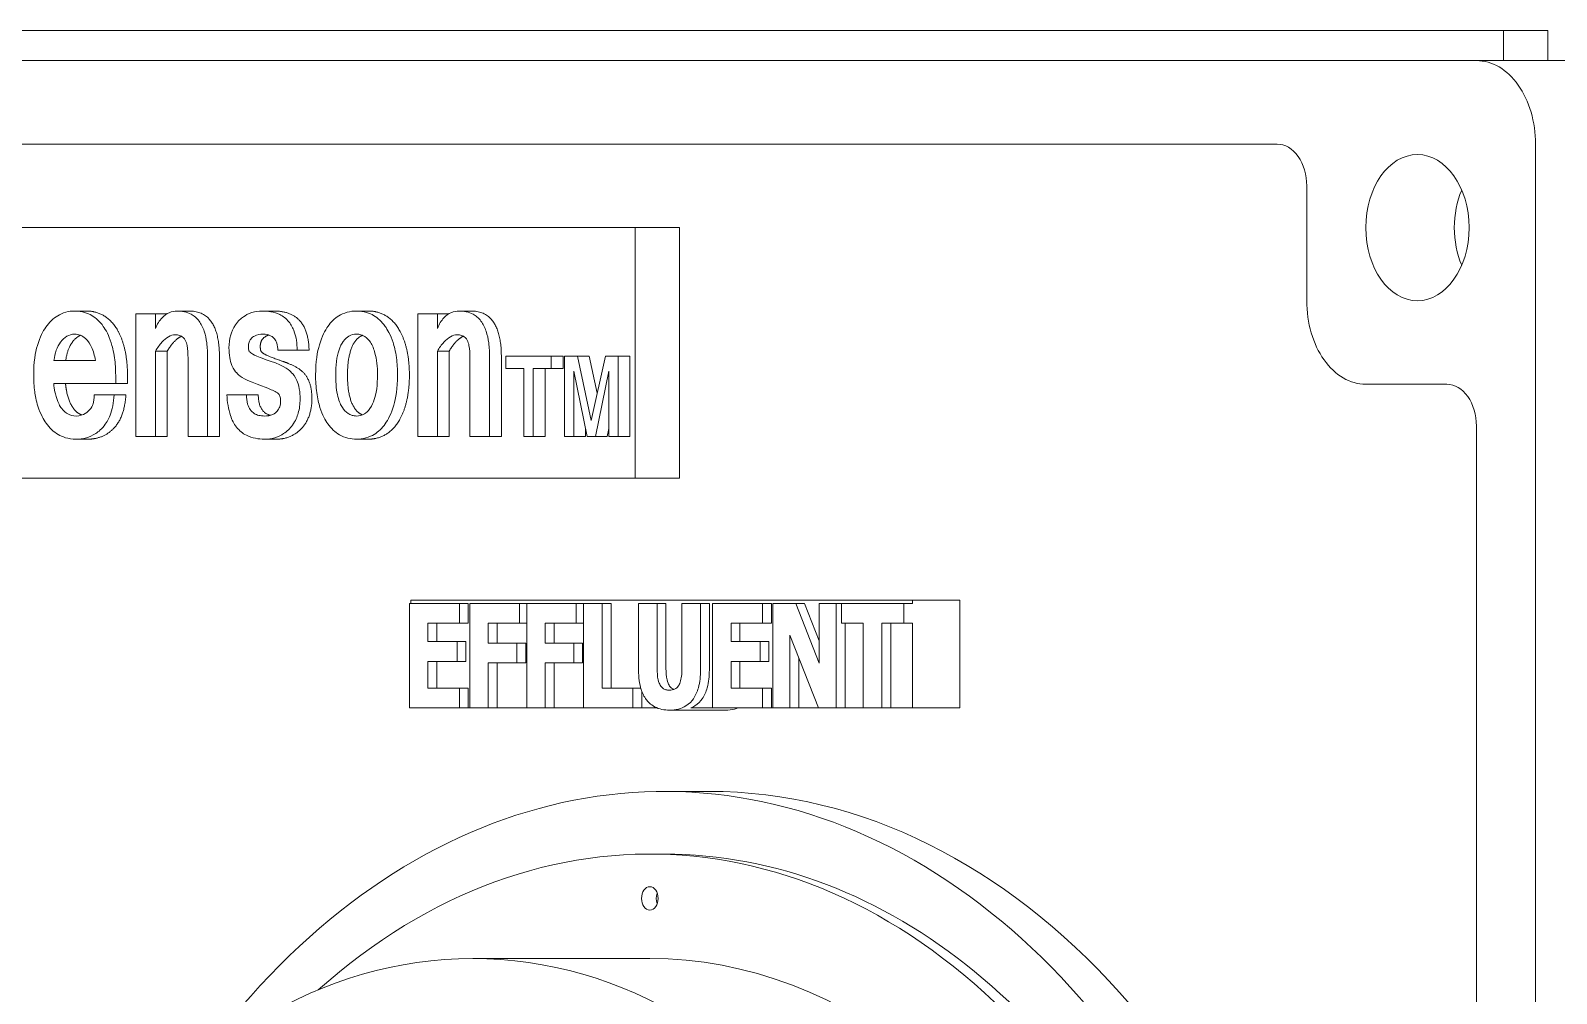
# Model space of a CAD drawing. Header units: inches. Extents: x 20 to 536, y 8 to 344.
# Drawn here: x 235.639 to 240.208, y 127.111 to 129.993 of the extents above; entities that cross this region are included whole.
import ezdxf

# ---------------------------------------------------------------- set-up
doc = ezdxf.new("R2010")
doc.units = ezdxf.units.IN
doc.header["$LTSCALE"] = 16
doc.header["$MEASUREMENT"] = 0
doc.layers.add('Visible (ANSI)', color=7, linetype='Continuous', lineweight=50)

msp = doc.modelspace()

# ---------------------------------------------------------------- linework, layer by layer
at = {"layer": 'Visible (ANSI)', "linetype": 'Continuous', "lineweight": 18}
for p, q in [((240.049505, 129.993472), (230.998538, 129.993472)), ((240.049505, 129.903472), (240.049505, 129.993472)), ((240.049505, 129.993472), (240.182088, 129.993472)), ((240.182088, 129.993472), (240.182088, 129.903472)), ((230.422246, 129.903472), (239.968188, 129.903472)), ((240.233353, 129.903472), (239.968188, 129.903472)), ((231.018868, 129.653437), (239.371566, 129.653437)), ((240.144965, 129.653472), (240.144965, 122.153472)), ((239.459955, 129.528437), (239.459955, 129.184722)), ((232.941314, 129.403437), (237.44912, 129.403437)), ((237.44912, 129.403437), (237.44912, 128.653437)), ((237.581702, 129.403437), (237.44912, 129.403437)), ((237.581702, 129.403437), (237.581702, 128.653437)), ((235.806657, 129.153943), (235.771302, 129.153943)), ((236.013054, 129.145846), (235.954725, 129.145846)), ((235.954725, 129.145846), (235.954725, 128.778437)), ((236.013054, 129.101818), (236.013054, 129.145846)), ((236.047649, 129.145846), (236.013054, 129.145846)), ((236.114253, 129.153943), (236.078898, 129.153943)), ((236.367456, 129.153943), (236.332101, 129.153943)), ((236.650719, 129.153943), (236.615364, 129.153943)), ((236.857116, 129.145846), (236.798787, 129.145846)), ((236.798787, 129.145846), (236.798787, 128.778437)), ((236.891711, 129.145846), (236.857116, 129.145846)), ((236.857116, 129.101818), (236.857116, 129.145846)), ((236.958315, 129.153943), (236.92296, 129.153943)), ((236.013054, 128.778437), (236.013054, 129.034004)), ((236.048409, 129.034004), (236.013054, 129.034004)), ((236.048409, 129.034004), (236.048409, 128.778437)), ((236.380053, 129.036535), (236.437666, 129.036535)), ((236.473021, 129.036535), (236.437666, 129.036535)), ((236.892471, 129.034004), (236.857116, 129.034004)), ((236.857116, 128.778437), (236.857116, 129.034004)), ((236.892471, 129.034004), (236.892471, 128.778437)), ((237.198192, 129.018437), (237.061981, 129.018437)), ((237.061981, 129.018437), (237.061981, 128.981514)), ((237.233548, 129.018437), (237.198192, 129.018437)), ((237.198192, 128.981514), (237.198192, 129.018437)), ((237.233548, 129.018437), (237.233548, 128.981514)), ((237.276695, 129.018437), (237.238219, 129.018437)), ((237.238219, 129.018437), (237.238219, 128.778437)), ((237.31205, 129.018437), (237.276695, 129.018437)), ((237.31809, 128.826535), (237.276695, 129.018437)), ((237.31205, 129.018437), (237.335914, 128.90781)), ((237.360173, 129.018437), (237.31809, 128.826535)), ((237.398477, 129.018437), (237.360173, 129.018437)), ((237.433833, 129.018437), (237.398477, 129.018437)), ((237.398477, 128.778437), (237.398477, 129.018437)), ((237.433833, 129.018437), (237.433833, 128.778437)), ((235.833209, 129.00617), (235.709394, 129.00617)), ((236.110746, 129.012749), (236.110746, 128.778437)), ((236.169433, 128.778437), (236.169433, 129.015279)), ((236.204789, 129.015279), (236.204789, 128.778437)), ((236.954808, 129.012749), (236.954808, 128.778437)), ((237.013495, 128.778437), (237.013495, 129.015279)), ((237.048851, 129.015279), (237.048851, 128.778437)), ((237.061981, 128.981514), (237.115573, 128.981514)), ((237.115573, 128.981514), (237.115573, 128.778437)), ((237.144258, 128.981514), (237.198192, 128.981514)), ((237.144258, 128.778437), (237.144258, 128.981514)), ((237.179613, 128.981514), (237.179613, 128.778437)), ((237.233548, 128.981514), (237.198192, 128.981514)), ((237.265702, 128.974227), (237.305895, 128.778437)), ((237.265702, 128.778437), (237.265702, 128.974227)), ((237.330458, 128.778437), (237.370823, 128.974227)), ((237.370823, 128.974227), (237.370823, 128.778437)), ((235.708678, 128.936838), (235.894043, 128.936838)), ((235.894043, 128.936838), (235.894043, 128.961636)), ((235.929399, 128.936838), (235.894043, 128.936838)), ((235.929399, 128.961636), (235.929399, 128.936838)), ((239.636732, 128.934722), (239.879775, 128.934722)), ((235.889391, 128.902931), (235.829631, 128.902931)), ((235.924747, 128.902931), (235.889391, 128.902931)), ((236.285581, 128.902931), (236.227252, 128.902931)), ((236.320936, 128.902931), (236.285581, 128.902931)), ((237.301057, 128.802005), (237.301057, 128.778437)), ((237.370823, 128.802737), (237.365813, 128.778437)), ((239.968163, 128.809722), (239.968163, 122.997222)), ((235.810951, 128.77034), (235.775596, 128.77034)), ((235.954725, 128.778437), (236.013054, 128.778437)), ((236.048409, 128.778437), (236.013054, 128.778437)), ((236.110746, 128.778437), (236.169433, 128.778437)), ((236.204789, 128.778437), (236.169433, 128.778437)), ((236.375329, 128.77034), (236.339974, 128.77034)), ((236.650719, 128.77034), (236.615364, 128.77034)), ((236.798787, 128.778437), (236.857116, 128.778437)), ((236.892471, 128.778437), (236.857116, 128.778437)), ((236.954808, 128.778437), (237.013495, 128.778437)), ((237.048851, 128.778437), (237.013495, 128.778437)), ((237.115573, 128.778437), (237.144258, 128.778437)), ((237.179613, 128.778437), (237.144258, 128.778437)), ((237.238219, 128.778437), (237.265702, 128.778437)), ((237.301057, 128.778437), (237.265702, 128.778437)), ((237.305895, 128.778437), (237.330458, 128.778437)), ((237.365813, 128.778437), (237.330458, 128.778437)), ((237.370823, 128.778437), (237.398477, 128.778437)), ((237.433833, 128.778437), (237.398477, 128.778437)), ((237.44912, 128.653437), (233.692847, 128.653437)), ((237.581702, 128.653437), (237.44912, 128.653437)), ((236.777344, 128.288437), (238.279946, 128.288437)), ((236.777344, 128.278937), (236.777344, 128.288437)), ((238.279946, 128.288437), (238.279946, 128.278937)), ((238.421367, 128.288437), (238.279946, 128.288437)), ((238.421367, 128.288437), (238.421367, 128.278937)), ((236.923367, 128.278937), (236.773785, 128.278937)), ((236.773785, 128.278937), (236.773785, 127.965937)), ((236.949883, 128.278937), (236.923367, 128.278937)), ((236.923367, 128.21933), (236.923367, 128.278937)), ((236.949883, 128.21933), (236.949883, 128.278937)), ((237.10264, 128.278937), (236.954493, 128.278937)), ((236.954493, 128.278937), (236.954493, 127.965937)), ((237.124798, 128.278937), (237.10264, 128.278937)), ((237.10264, 128.21933), (237.10264, 128.278937)), ((237.272946, 128.278937), (237.124798, 128.278937)), ((237.124798, 128.278937), (237.124798, 127.965937)), ((237.295104, 128.278937), (237.272946, 128.278937)), ((237.272946, 128.21933), (237.272946, 128.278937)), ((237.350704, 128.278937), (237.295104, 128.278937)), ((237.295104, 128.278937), (237.295104, 127.965937)), ((237.37722, 128.278937), (237.350704, 128.278937)), ((237.350704, 128.025544), (237.350704, 128.278937)), ((237.37722, 128.025544), (237.37722, 128.278937)), ((237.51509, 128.278937), (237.45949, 128.278937)), ((237.45949, 128.278937), (237.45949, 128.079064)), ((237.541607, 128.278937), (237.51509, 128.278937)), ((237.51509, 128.083629), (237.51509, 128.278937)), ((237.541607, 128.083629), (237.541607, 128.278937)), ((237.644944, 128.278937), (237.589343, 128.278937)), ((237.589343, 128.278937), (237.589343, 128.083629)), ((237.644944, 128.079317), (237.644944, 128.278937)), ((237.67146, 128.278937), (237.644944, 128.278937)), ((237.67146, 128.079317), (237.67146, 128.278937)), ((237.830674, 128.278937), (237.681091, 128.278937)), ((237.681091, 128.278937), (237.681091, 127.965937)), ((237.85719, 128.278937), (237.830674, 128.278937)), ((237.830674, 128.21933), (237.830674, 128.278937)), ((237.85719, 128.21933), (237.85719, 128.278937)), ((237.929954, 128.278937), (237.861799, 128.278937)), ((237.861799, 128.278937), (237.861799, 127.965937)), ((237.956471, 128.278937), (237.929954, 128.278937)), ((238.00062, 128.099609), (237.929954, 128.278937)), ((238.00062, 128.1669), (237.956471, 128.278937)), ((238.051378, 128.278937), (238.00062, 128.278937)), ((238.00062, 128.278937), (238.00062, 128.099609)), ((238.0669, 128.278937), (238.051378, 128.278937)), ((238.051378, 127.965937), (238.051378, 128.278937)), ((238.253429, 128.278937), (238.0669, 128.278937)), ((238.0669, 128.278937), (238.0669, 128.21933)), ((238.279946, 128.278937), (238.253429, 128.278937)), ((238.253429, 128.21933), (238.253429, 128.278937)), ((238.421367, 128.278937), (238.421367, 127.965937)), ((236.829026, 128.164289), (236.829026, 128.21933)), ((236.829026, 128.21933), (236.923367, 128.21933)), ((236.855543, 128.164289), (236.855543, 128.21933)), ((236.949883, 128.21933), (236.923367, 128.21933)), ((237.009734, 128.160231), (237.009734, 128.21933)), ((237.009734, 128.21933), (237.10264, 128.21933)), ((237.036251, 128.160231), (237.036251, 128.21933)), ((237.124798, 128.21933), (237.10264, 128.21933)), ((237.18004, 128.21933), (237.272946, 128.21933)), ((237.18004, 128.160231), (237.18004, 128.21933)), ((237.206556, 128.160231), (237.206556, 128.21933)), ((237.295104, 128.21933), (237.272946, 128.21933)), ((237.736333, 128.164289), (237.736333, 128.21933)), ((237.736333, 128.21933), (237.830674, 128.21933)), ((237.762849, 128.164289), (237.762849, 128.21933)), ((237.85719, 128.21933), (237.830674, 128.21933)), ((238.0669, 128.21933), (238.132364, 128.21933)), ((238.077894, 127.965937), (238.077894, 128.21933)), ((238.132364, 128.21933), (238.132364, 127.965937)), ((238.187964, 127.965937), (238.187964, 128.21933)), ((238.187964, 128.21933), (238.253429, 128.21933)), ((238.214481, 127.965937), (238.214481, 128.21933)), ((238.279946, 128.21933), (238.253429, 128.21933)), ((238.279946, 128.21933), (238.279946, 127.965937)), ((236.916013, 128.164289), (236.829026, 128.164289)), ((236.94253, 128.164289), (236.916013, 128.164289)), ((236.916013, 128.104682), (236.916013, 128.164289)), ((236.94253, 128.104682), (236.94253, 128.164289)), ((237.095287, 128.160231), (237.009734, 128.160231)), ((237.095287, 128.100624), (237.095287, 128.160231)), ((237.121803, 128.160231), (237.095287, 128.160231)), ((237.121803, 128.100624), (237.121803, 128.160231)), ((237.265592, 128.160231), (237.18004, 128.160231)), ((237.265592, 128.100624), (237.265592, 128.160231)), ((237.292109, 128.160231), (237.265592, 128.160231)), ((237.292109, 128.100624), (237.292109, 128.160231)), ((237.82332, 128.164289), (237.736333, 128.164289)), ((237.849837, 128.164289), (237.82332, 128.164289)), ((237.82332, 128.104682), (237.82332, 128.164289)), ((237.849837, 128.104682), (237.849837, 128.164289)), ((237.912557, 127.965937), (237.912557, 128.184074)), ((237.912557, 128.184074), (237.99793, 127.965937)), ((236.829026, 128.025544), (236.829026, 128.104682)), ((236.829026, 128.104682), (236.916013, 128.104682)), ((236.855543, 128.025544), (236.855543, 128.104682)), ((236.94253, 128.104682), (236.916013, 128.104682)), ((237.736333, 128.104682), (237.82332, 128.104682)), ((237.736333, 128.025544), (237.736333, 128.104682)), ((237.762849, 128.025544), (237.762849, 128.104682)), ((237.849837, 128.104682), (237.82332, 128.104682)), ((237.939073, 127.965937), (237.939073, 128.116321)), ((237.009734, 127.965937), (237.009734, 128.100624)), ((237.009734, 128.100624), (237.095287, 128.100624)), ((237.036251, 127.965937), (237.036251, 128.100624)), ((237.121803, 128.100624), (237.095287, 128.100624)), ((237.18004, 127.965937), (237.18004, 128.100624)), ((237.18004, 128.100624), (237.265592, 128.100624)), ((237.206556, 127.965937), (237.206556, 128.100624)), ((237.292109, 128.100624), (237.265592, 128.100624)), ((236.923367, 128.025544), (236.829026, 128.025544)), ((236.923367, 127.965937), (236.923367, 128.025544)), ((236.949883, 128.025544), (236.923367, 128.025544)), ((236.949883, 127.965937), (236.949883, 128.025544)), ((237.442713, 128.025544), (237.350704, 128.025544)), ((237.465989, 128.025544), (237.442713, 128.025544)), ((237.442713, 127.965937), (237.442713, 128.025544)), ((237.469229, 127.965937), (237.469229, 128.015656)), ((237.830674, 128.025544), (237.736333, 128.025544)), ((237.85719, 128.025544), (237.830674, 128.025544)), ((237.830674, 127.965937), (237.830674, 128.025544)), ((237.85719, 127.965937), (237.85719, 128.025544)), ((236.773785, 127.965937), (236.923367, 127.965937)), ((236.949883, 127.965937), (236.923367, 127.965937)), ((236.954493, 127.965937), (236.949883, 127.965937)), ((236.954493, 127.965937), (237.009734, 127.965937)), ((237.036251, 127.965937), (237.009734, 127.965937)), ((237.124798, 127.965937), (237.036251, 127.965937)), ((237.124798, 127.965937), (237.18004, 127.965937)), ((237.206556, 127.965937), (237.18004, 127.965937)), ((237.295104, 127.965937), (237.206556, 127.965937)), ((237.295104, 127.965937), (237.442713, 127.965937)), ((237.469229, 127.965937), (237.442713, 127.965937)), ((237.51511, 127.965937), (237.469229, 127.965937)), ((237.720155, 127.959343), (237.552217, 127.959343)), ((237.681091, 127.965937), (237.616262, 127.965937)), ((237.681091, 127.965937), (237.830674, 127.965937)), ((237.85719, 127.965937), (237.830674, 127.965937)), ((237.861799, 127.965937), (237.85719, 127.965937)), ((237.861799, 127.965937), (237.912557, 127.965937)), ((237.939073, 127.965937), (237.912557, 127.965937)), ((237.99793, 127.965937), (237.939073, 127.965937)), ((237.99793, 127.965937), (238.051378, 127.965937)), ((238.077894, 127.965937), (238.051378, 127.965937)), ((238.132364, 127.965937), (238.077894, 127.965937)), ((238.132364, 127.965937), (238.187964, 127.965937)), ((238.214481, 127.965937), (238.187964, 127.965937)), ((238.279946, 127.965937), (238.214481, 127.965937)), ((238.288784, 127.965937), (238.279946, 127.965937)), ((238.421367, 127.965937), (238.288784, 127.965937)), ((237.670066, 127.715937), (237.537483, 127.715937)), ((237.537483, 127.528437), (237.493289, 127.528437)), ((237.493289, 127.215937), (236.962959, 127.215937))]:
    msp.add_line(p, q, dxfattribs=at)
for centre, major_axis, start_param, end_param in [((239.968188, 129.653472), (0, 0.25), 4.71238898, 6.28318531), ((239.371566, 129.528437), (0, 0.125), 4.71238898, 6.28318531), ((240.056576, 129.403472), (0, -0.21875), 4.17128945, 5.25348851), ((239.636732, 129.184722), (0, -0.25), 4.71238898, 6.28318531), ((239.879775, 128.809722), (0, 0.125), 4.71238898, 6.28318531), ((237.537483, 124.903437), (0, 2.8125), 3.61752935, 7.06578924), ((237.493289, 124.903437), (0, 2.625), 3.14905726, 6.8473643), ((237.670066, 124.903437), (0, 2.8125), 3.61752935, 6.28318531), ((237.537483, 124.903437), (0, 2.625), 3.14159265, 6.28318531), ((237.537483, 127.395834), (0, -0.035), 4.24524287, 5.17953509), ((237.493289, 124.903437), (0, 2.3125), 3.14159265, 6.28318531)]:
    msp.add_ellipse(centre, major_axis=major_axis, ratio=0.70710678, start_param=start_param, end_param=end_param, dxfattribs=at)
for centre, major_axis in [((239.791411, 129.403472), (0, 0.21875)), ((237.493289, 127.395834), (0, -0.035)), ((236.962959, 124.903437), (0, 2.3125))]:
    msp.add_ellipse(centre, major_axis=major_axis, ratio=0.70710678, dxfattribs=at)
for points, degree, knots in [([(235.771302, 129.153943), (235.762459, 129.153943), (235.753665, 129.152831), (235.735568, 129.147761), (235.727597, 129.143959), (235.707228, 129.131559), (235.6952, 129.120246), (235.676524, 129.093577), (235.66711, 129.076332), (235.653558, 129.029107), (235.64856, 129.000776), (235.64856, 128.962142)], 3, [-1.49193162, -1.49193162, -1.49193162, -1.49193162, -1.29030138, -1.29030138, -1.0712515, -1.0712515, -0.64119148, -0.64119148, -0.29439022, -0.29439022, 0, 0, 0, 0]), ([(235.894043, 128.961636), (235.894043, 128.979112), (235.893028, 128.996641), (235.887789, 129.034189), (235.883714, 129.049078), (235.873567, 129.080828), (235.865066, 129.09652), (235.846958, 129.122159), (235.835312, 129.132906), (235.810735, 129.147196), (235.794239, 129.153943), (235.771302, 129.153943)], 3, [-0.953742878, -0.953742878, -0.953742878, -0.953742878, -0.864238922, -0.864238922, -0.757751945, -0.757751945, -0.52950742, -0.52950742, -0.247180323, -0.247180323, 0, 0, 0, 0]), ([(236.078898, 129.153943), (236.070389, 129.153943), (236.06191, 129.152483), (236.046204, 129.145661), (236.039229, 129.140707), (236.024752, 129.12528), (236.018254, 129.114235), (236.013054, 129.101818)], 3, [-0.286997863, -0.286997863, -0.286997863, -0.286997863, -0.195305384, -0.195305384, -0.109970073, -0.109970073, 0, 0, 0, 0]), ([(236.169433, 129.015279), (236.169433, 129.0296), (236.168709, 129.044214), (236.165228, 129.070347), (236.162746, 129.082254), (236.155213, 129.104757), (236.150187, 129.115017), (236.136827, 129.132942), (236.128803, 129.139739), (236.106996, 129.151513), (236.092738, 129.153943), (236.078898, 129.153943)], 3, [-0.549838036, -0.549838036, -0.549838036, -0.549838036, -0.440760651, -0.440760651, -0.347374274, -0.347374274, -0.251258835, -0.251258835, -0.149149172, -0.149149172, 0, 0, 0, 0]), ([(236.332101, 129.153943), (236.322029, 129.153943), (236.311959, 129.15261), (236.290898, 129.145927), (236.282239, 129.140779), (236.269556, 129.131865), (236.260595, 129.12431), (236.245341, 129.101722), (236.241103, 129.090815), (236.234956, 129.06993), (236.233335, 129.056969), (236.233335, 129.04362)], 3, [-0.380184833, -0.380184833, -0.380184833, -0.380184833, -0.319898495, -0.319898495, -0.251008997, -0.251008997, -0.172372504, -0.172372504, -0.101722902, -0.101722902, 0, 0, 0, 0]), ([(236.437666, 129.036535), (236.437483, 129.046561), (236.436733, 129.056633), (236.433798, 129.07525), (236.431765, 129.083824), (236.424969, 129.103269), (236.419642, 129.113122), (236.404828, 129.131381), (236.395309, 129.1384), (236.368493, 129.151393), (236.349702, 129.153943), (236.332101, 129.153943)], 3, [-0.545887419, -0.545887419, -0.545887419, -0.545887419, -0.469637173, -0.469637173, -0.400904814, -0.400904814, -0.30477701, -0.30477701, -0.189676686, -0.189676686, 0, 0, 0, 0]), ([(236.615364, 129.153943), (236.605964, 129.153943), (236.596589, 129.152817), (236.577051, 129.147468), (236.568623, 129.14337), (236.549653, 129.131811), (236.538684, 129.121408), (236.520936, 129.095899), (236.511502, 129.078371), (236.498008, 129.031619), (236.492622, 129.002909), (236.492622, 128.962142)], 3, [-1.56801299, -1.56801299, -1.56801299, -1.56801299, -1.35973826, -1.35973826, -1.12707481, -1.12707481, -0.69333235, -0.69333235, -0.31064426, -0.31064426, 0, 0, 0, 0]), ([(236.738105, 128.962142), (236.738105, 128.97958), (236.737095, 128.997086), (236.731887, 129.034257), (236.727863, 129.049004), (236.716752, 129.083574), (236.707483, 129.098848), (236.69102, 129.122159), (236.679374, 129.132906), (236.654797, 129.147196), (236.638301, 129.153943), (236.615364, 129.153943)], 3, [-0.854658685, -0.854658685, -0.854658685, -0.854658685, -0.788718433, -0.788718433, -0.711388555, -0.711388555, -0.52950742, -0.52950742, -0.247180323, -0.247180323, 0, 0, 0, 0]), ([(236.92296, 129.153943), (236.914451, 129.153943), (236.905972, 129.152483), (236.890266, 129.145661), (236.883291, 129.140707), (236.868814, 129.12528), (236.862316, 129.114235), (236.857116, 129.101818)], 3, [-0.286997863, -0.286997863, -0.286997863, -0.286997863, -0.195305384, -0.195305384, -0.109970073, -0.109970073, 0, 0, 0, 0]), ([(237.013495, 129.015279), (237.013495, 129.0296), (237.012771, 129.044214), (237.00929, 129.070347), (237.006808, 129.082254), (236.999276, 129.104757), (236.994249, 129.115017), (236.980889, 129.132942), (236.972865, 129.139739), (236.951058, 129.151513), (236.9368, 129.153943), (236.92296, 129.153943)], 3, [-0.549838036, -0.549838036, -0.549838036, -0.549838036, -0.440760651, -0.440760651, -0.347374274, -0.347374274, -0.251258835, -0.251258835, -0.149149172, -0.149149172, 0, 0, 0, 0]), ([(235.709394, 129.00617), (235.710693, 129.016736), (235.712934, 129.026958), (235.719687, 129.045629), (235.723949, 129.053741), (235.734874, 129.068615), (235.741009, 129.074321), (235.755215, 129.082667), (235.763149, 129.084611), (235.771302, 129.084611)], 3, [-0.311667492, -0.311667492, -0.311667492, -0.311667492, -0.237050543, -0.237050543, -0.16576507, -0.16576507, -0.087852602, -0.087852602, 0, 0, 0, 0]), ([(235.788955, 129.081185), (235.776294, 129.075976), (235.749043, 129.041089), (235.744749, 129.00617)], 2, [0.39681298, 0.39681298, 0.39681298, 1, 2, 2, 2]), ([(235.771302, 129.084611), (235.777106, 129.084611), (235.782856, 129.083633), (235.793778, 129.079256), (235.798769, 129.076045), (235.812023, 129.063762), (235.817981, 129.053365), (235.827315, 129.034046), (235.831085, 129.020545), (235.833209, 129.00617)], 3, [-0.251457438, -0.251457438, -0.251457438, -0.251457438, -0.21404187, -0.21404187, -0.178283825, -0.178283825, -0.111899249, -0.111899249, 0, 0, 0, 0]), ([(236.013054, 129.034004), (236.018982, 129.0437), (236.02558, 129.053042), (236.038774, 129.067466), (236.045364, 129.073174), (236.058886, 129.080621), (236.065557, 129.082587), (236.072456, 129.082587)], 3, [-0.254147783, -0.254147783, -0.254147783, -0.254147783, -0.156374809, -0.156374809, -0.074354364, -0.074354364, 0, 0, 0, 0]), ([(236.072456, 129.082587), (236.07683, 129.082587), (236.081334, 129.082082), (236.089261, 129.079515), (236.092828, 129.077659), (236.099072, 129.072096), (236.101131, 129.069044), (236.105034, 129.061696), (236.106689, 129.055926), (236.110026, 129.039187), (236.110746, 129.025858), (236.110746, 129.012749)], 3, [-0.243715019, -0.243715019, -0.243715019, -0.243715019, -0.209104446, -0.209104446, -0.179401679, -0.179401679, -0.150757457, -0.150757457, -0.099891353, -0.099891353, 0, 0, 0, 0]), ([(236.291664, 129.04868), (236.291664, 129.050841), (236.291813, 129.052988), (236.292455, 129.057126), (236.292928, 129.059077), (236.294764, 129.064445), (236.296471, 129.067445), (236.301697, 129.074004), (236.305689, 129.076984), (236.317667, 129.08331), (236.326808, 129.084611), (236.335322, 129.084611)], 3, [-0.199332402, -0.199332402, -0.199332402, -0.199332402, -0.182867861, -0.182867861, -0.167049192, -0.167049192, -0.137423155, -0.137423155, -0.091748754, -0.091748754, 0, 0, 0, 0]), ([(236.352514, 129.082153), (236.344666, 129.079749), (236.32702, 129.065381), (236.32702, 129.04868)], 2, [0.50568779, 0.50568779, 0.50568779, 1, 2, 2, 2]), ([(236.335322, 129.084611), (236.343885, 129.084611), (236.3523, 129.083159), (236.363223, 129.07702), (236.366696, 129.074183), (236.372587, 129.066699), (236.374852, 129.062341), (236.378702, 129.05086), (236.379732, 129.043708), (236.380053, 129.036535)], 3, [-0.223385569, -0.223385569, -0.223385569, -0.223385569, -0.140059831, -0.140059831, -0.096765916, -0.096765916, -0.05477189, -0.05477189, 0, 0, 0, 0]), ([(236.55274, 128.962142), (236.55274, 128.975625), (236.553364, 128.989604), (236.556878, 129.01659), (236.559471, 129.02677), (236.566214, 129.047925), (236.571039, 129.05648), (236.581332, 129.071062), (236.587337, 129.075719), (236.599547, 129.08281), (236.60738, 129.084611), (236.615364, 129.084611)], 3, [-0.22807944, -0.22807944, -0.22807944, -0.22807944, -0.205294754, -0.205294754, -0.181748055, -0.181748055, -0.142221383, -0.142221383, -0.086038211, -0.086038211, 0, 0, 0, 0]), ([(236.632922, 129.081195), (236.629071, 129.079604), (236.614219, 129.069935), (236.5974, 129.039571), (236.588096, 128.994024), (236.588096, 128.962142)], 2, [0.68237745, 0.68237745, 0.68237745, 1, 2, 3, 4, 4, 4]), ([(236.615364, 129.084611), (236.619765, 129.084611), (236.624139, 129.084035), (236.633846, 129.081186), (236.637849, 129.078921), (236.646637, 129.073275), (236.651994, 129.067665), (236.66275, 129.051226), (236.667179, 129.039886), (236.675548, 129.009108), (236.677987, 128.987889), (236.677987, 128.962142)], 3, [-0.485256347, -0.485256347, -0.485256347, -0.485256347, -0.453784115, -0.453784115, -0.414355835, -0.414355835, -0.320828378, -0.320828378, -0.196193606, -0.196193606, 0, 0, 0, 0]), ([(236.857116, 129.034004), (236.863044, 129.0437), (236.869642, 129.053042), (236.882837, 129.067466), (236.889427, 129.073174), (236.902948, 129.080621), (236.909619, 129.082587), (236.916519, 129.082587)], 3, [-0.254147783, -0.254147783, -0.254147783, -0.254147783, -0.156374809, -0.156374809, -0.074354364, -0.074354364, 0, 0, 0, 0]), ([(236.916519, 129.082587), (236.920892, 129.082587), (236.925397, 129.082082), (236.933323, 129.079515), (236.93689, 129.077659), (236.943135, 129.072096), (236.945193, 129.069044), (236.949097, 129.061696), (236.950751, 129.055926), (236.954088, 129.039187), (236.954808, 129.025858), (236.954808, 129.012749)], 3, [-0.243715019, -0.243715019, -0.243715019, -0.243715019, -0.209104446, -0.209104446, -0.179401679, -0.179401679, -0.150757457, -0.150757457, -0.099891353, -0.099891353, 0, 0, 0, 0]), ([(236.233335, 129.04362), (236.233335, 129.033798), (236.233915, 129.023714), (236.236639, 129.007019), (236.238528, 128.999034), (236.246788, 128.979324), (236.252737, 128.972344), (236.2623, 128.962262), (236.272834, 128.951019), (236.317787, 128.934814)], 3, [-1.28758631, -1.28758631, -1.28758631, -1.28758631, -1.00763885, -1.00763885, -0.79953504, -0.79953504, -0.49991727, -0.49991727, 0, 0, 0, 0]), ([(236.356435, 129.004146), (236.331529, 129.012599), (236.318408, 129.017847), (236.302981, 129.025464), (236.299303, 129.027939), (236.295688, 129.031371), (236.294575, 129.032602), (236.293341, 129.034672), (236.292975, 129.035444), (236.291644, 129.040147), (236.291664, 129.044516), (236.291664, 129.04868)], 3, [-0.131420243, -0.131420243, -0.131420243, -0.131420243, -0.085737183, -0.085737183, -0.052375851, -0.052375851, -0.038599816, -0.038599816, -0.031728135, -0.031728135, 0, 0, 0, 0]), ([(236.446254, 128.890279), (236.446254, 128.900577), (236.445576, 128.91101), (236.441877, 128.932377), (236.43906, 128.940368), (236.431367, 128.957951), (236.425056, 128.965167), (236.41558, 128.974802), (236.402734, 128.988383), (236.356435, 129.004146)], 3, [-1.26579165, -1.26579165, -1.26579165, -1.26579165, -1.09964579, -1.09964579, -0.91097669, -0.91097669, -0.51319308, -0.51319308, 0, 0, 0, 0]), ([(235.64856, 128.962142), (235.64856, 128.945378), (235.649487, 128.928487), (235.653219, 128.901145), (235.655884, 128.886028), (235.669034, 128.844281), (235.678523, 128.82833), (235.696143, 128.803452), (235.708278, 128.792255), (235.733633, 128.777574), (235.750985, 128.77034), (235.775596, 128.77034)], 3, [-1.15207317, -1.15207317, -1.15207317, -1.15207317, -0.93289171, -0.93289171, -0.78803686, -0.78803686, -0.5752915, -0.5752915, -0.26521632, -0.26521632, 0, 0, 0, 0]), ([(235.775596, 128.839672), (235.767097, 128.839672), (235.758674, 128.841432), (235.745564, 128.848635), (235.738676, 128.853564), (235.727515, 128.868762), (235.72171, 128.878044), (235.714416, 128.901938), (235.709789, 128.918517), (235.708678, 128.936838)], 3, [-1.96156648, -1.96156648, -1.96156648, -1.96156648, -1.05825772, -1.05825772, -0.46701751, -0.46701751, -0.14011971, -0.14011971, 0, 0, 0, 0]), ([(235.744034, 128.936838), (235.745107, 128.919126), (235.756558, 128.878134), (235.774451, 128.852324), (235.789261, 128.844012), (235.793064, 128.84265)], 2, [0, 0, 0, 1, 2, 3, 3.31392045, 3.31392045, 3.31392045]), ([(236.317787, 128.934814), (236.356234, 128.920206), (236.363362, 128.91707), (236.372835, 128.912519), (236.377515, 128.909729), (236.382515, 128.904895), (236.383936, 128.903257), (236.385642, 128.900259), (236.38642, 128.898589), (236.387722, 128.89223), (236.387925, 128.888278), (236.387925, 128.884713)], 3, [-0.257258169, -0.257258169, -0.257258169, -0.257258169, -0.188139614, -0.188139614, -0.088980101, -0.088980101, -0.05025383, -0.05025383, -0.027166149, -0.027166149, 0, 0, 0, 0]), ([(236.492622, 128.962142), (236.492622, 128.94472), (236.493584, 128.927155), (236.498443, 128.891637), (236.502039, 128.877364), (236.513225, 128.841985), (236.522155, 128.826565), (236.539414, 128.802144), (236.551095, 128.791366), (236.580483, 128.774297), (236.597747, 128.77034), (236.615364, 128.77034)], 3, [-0.559807611, -0.559807611, -0.559807611, -0.559807611, -0.508752242, -0.508752242, -0.453813618, -0.453813618, -0.343491309, -0.343491309, -0.189844967, -0.189844967, 0, 0, 0, 0]), ([(236.615364, 128.839672), (236.61078, 128.839672), (236.606193, 128.840237), (236.596322, 128.843126), (236.592344, 128.845407), (236.58315, 128.851578), (236.577514, 128.85776), (236.568342, 128.872144), (236.563392, 128.882019), (236.555457, 128.913839), (236.55274, 128.933976), (236.55274, 128.962142)], 3, [-0.87203894, -0.87203894, -0.87203894, -0.87203894, -0.787716776, -0.787716776, -0.686621698, -0.686621698, -0.437031514, -0.437031514, -0.214626715, -0.214626715, 0, 0, 0, 0]), ([(236.588096, 128.962142), (236.588096, 128.930259), (236.5974, 128.883701), (236.614219, 128.854348), (236.628944, 128.844607), (236.632922, 128.842991)], 2, [0, 0, 0, 1, 2, 3, 3.32744677, 3.32744677, 3.32744677]), ([(236.615364, 128.77034), (236.624587, 128.77034), (236.633777, 128.771453), (236.653247, 128.776764), (236.661608, 128.780876), (236.68047, 128.792236), (236.691603, 128.802783), (236.709572, 128.828553), (236.719171, 128.846249), (236.732758, 128.893308), (236.738105, 128.921941), (236.738105, 128.962142)], 3, [-1.52764829, -1.52764829, -1.52764829, -1.52764829, -1.33812293, -1.33812293, -1.12021306, -1.12021306, -0.68610543, -0.68610543, -0.3063334, -0.3063334, 0, 0, 0, 0]), ([(236.677987, 128.962142), (236.677987, 128.948577), (236.67731, 128.93465), (236.673534, 128.906767), (236.670687, 128.896224), (236.665806, 128.881006), (236.661809, 128.870811), (236.649499, 128.853366), (236.643559, 128.848666), (236.631191, 128.841476), (236.623353, 128.839672), (236.615364, 128.839672)], 3, [-0.322924908, -0.322924908, -0.322924908, -0.322924908, -0.268030343, -0.268030343, -0.208102325, -0.208102325, -0.144086963, -0.144086963, -0.086096364, -0.086096364, 0, 0, 0, 0]), ([(235.775596, 128.77034), (235.786008, 128.77034), (235.796362, 128.771679), (235.814573, 128.776924), (235.824406, 128.780736), (235.842593, 128.792613), (235.853165, 128.800997), (235.870838, 128.826349), (235.875497, 128.837161), (235.883908, 128.858651), (235.887548, 128.879765), (235.889391, 128.902931)], 3, [-0.510586724, -0.510586724, -0.510586724, -0.510586724, -0.395857325, -0.395857325, -0.305816844, -0.305816844, -0.233792858, -0.233792858, -0.177640706, -0.177640706, 0, 0, 0, 0]), ([(235.829631, 128.902931), (235.829282, 128.892092), (235.828241, 128.882666), (235.825904, 128.874799), (235.824155, 128.869029), (235.814945, 128.856063), (235.809321, 128.850951), (235.796634, 128.843477), (235.787185, 128.839672), (235.775596, 128.839672)], 3, [-1.35675121, -1.35675121, -1.35675121, -1.35675121, -0.38738366, -0.38738366, -0.25082013, -0.25082013, -0.12489258, -0.12489258, 0, 0, 0, 0]), ([(236.227252, 128.902931), (236.228168, 128.881707), (236.231148, 128.860314), (236.242127, 128.828074), (236.248054, 128.816536), (236.264241, 128.79567), (236.274343, 128.787682), (236.3025, 128.773241), (236.321701, 128.77034), (236.339974, 128.77034)], 3, [-0.594380343, -0.594380343, -0.594380343, -0.594380343, -0.432514362, -0.432514362, -0.322211878, -0.322211878, -0.196916309, -0.196916309, 0, 0, 0, 0]), ([(236.339616, 128.839672), (236.33392, 128.839672), (236.328091, 128.840214), (236.31773, 128.842831), (236.313003, 128.844692), (236.304279, 128.850272), (236.300333, 128.853917), (236.293578, 128.863477), (236.291015, 128.869092), (236.286671, 128.884058), (236.285687, 128.893563), (236.285581, 128.902931)], 3, [-0.287669746, -0.287669746, -0.287669746, -0.287669746, -0.226284129, -0.226284129, -0.174290962, -0.174290962, -0.123175282, -0.123175282, -0.071392159, -0.071392159, 0, 0, 0, 0]), ([(236.387925, 128.884713), (236.387925, 128.881701), (236.3877, 128.878719), (236.386737, 128.872917), (236.386024, 128.87017), (236.38318, 128.86228), (236.380454, 128.8578), (236.374958, 128.851184), (236.371157, 128.847245), (236.356627, 128.840711), (236.347742, 128.839672), (236.339616, 128.839672)], 3, [-0.374073525, -0.374073525, -0.374073525, -0.374073525, -0.320709979, -0.320709979, -0.268475703, -0.268475703, -0.163784914, -0.163784914, -0.087573633, -0.087573633, 0, 0, 0, 0]), ([(236.339974, 128.77034), (236.350193, 128.77034), (236.360414, 128.771619), (236.38166, 128.777939), (236.390455, 128.782766), (236.406738, 128.793483), (236.415889, 128.801918), (236.432627, 128.825246), (236.437466, 128.838049), (236.444338, 128.861299), (236.446254, 128.875525), (236.446254, 128.890279)], 3, [-0.343256409, -0.343256409, -0.343256409, -0.343256409, -0.303581547, -0.303581547, -0.258977781, -0.258977781, -0.192017911, -0.192017911, -0.112431426, -0.112431426, 0, 0, 0, 0]), ([(237.45949, 128.079064), (237.45949, 128.068558), (237.460065, 128.057959), (237.462721, 128.038426), (237.464636, 128.029423), (237.471051, 128.009629), (237.476018, 127.999693), (237.487133, 127.984964), (237.494965, 127.976199), (237.52169, 127.961919), (237.537215, 127.959343), (237.552217, 127.959343)], 3, [-0.821877976, -0.821877976, -0.821877976, -0.821877976, -0.654433498, -0.654433498, -0.504909579, -0.504909579, -0.307478412, -0.307478412, -0.16166829, -0.16166829, 0, 0, 0, 0]), ([(237.552217, 128.01895), (237.548507, 128.01895), (237.54473, 128.019373), (237.537963, 128.021415), (237.534905, 128.022872), (237.529096, 128.0273), (237.526502, 128.030252), (237.522387, 128.037296), (237.520085, 128.042365), (237.515827, 128.060706), (237.51509, 128.072634), (237.51509, 128.083629)], 3, [-0.357819749, -0.357819749, -0.357819749, -0.357819749, -0.281802872, -0.281802872, -0.21609433, -0.21609433, -0.146681317, -0.146681317, -0.083787292, -0.083787292, 0, 0, 0, 0]), ([(237.565448, 128.021212), (237.563073, 128.022129), (237.560766, 128.023372), (237.555613, 128.0273), (237.553018, 128.030252), (237.548903, 128.037296), (237.546602, 128.042365), (237.542344, 128.060706), (237.541607, 128.072634), (237.541607, 128.083629)], 3, [-0.266557701, -0.266557701, -0.266557701, -0.266557701, -0.21609433, -0.21609433, -0.146681317, -0.146681317, -0.083787292, -0.083787292, 0, 0, 0, 0]), ([(237.589343, 128.083629), (237.589343, 128.076059), (237.58901, 128.068191), (237.587327, 128.054711), (237.586145, 128.048609), (237.58255, 128.037942), (237.580479, 128.034043), (237.575418, 128.027282), (237.572222, 128.024595), (237.563503, 128.019913), (237.557769, 128.01895), (237.552217, 128.01895)], 3, [-0.217363441, -0.217363441, -0.217363441, -0.217363441, -0.17163752, -0.17163752, -0.134758966, -0.134758966, -0.100390194, -0.100390194, -0.059831536, -0.059831536, 0, 0, 0, 0]), ([(237.552217, 127.959343), (237.561178, 127.959343), (237.570285, 127.96023), (237.58677, 127.964426), (237.594335, 127.967429), (237.61169, 127.97826), (237.618741, 127.986187), (237.63031, 128.003047), (237.635171, 128.014023), (237.643243, 128.043055), (237.644944, 128.06132), (237.644944, 128.079317)], 3, [-0.433604472, -0.433604472, -0.433604472, -0.433604472, -0.370673963, -0.370673963, -0.316022801, -0.316022801, -0.237534002, -0.237534002, -0.137141706, -0.137141706, 0, 0, 0, 0]), ([(237.616262, 127.965937), (237.620257, 127.967546), (237.624179, 127.969506), (237.638206, 127.97826), (237.645258, 127.986187), (237.656826, 128.003047), (237.661687, 128.014023), (237.66976, 128.043055), (237.67146, 128.06132), (237.67146, 128.079317)], 3, [-0.345147629, -0.345147629, -0.345147629, -0.345147629, -0.316022801, -0.316022801, -0.237534002, -0.237534002, -0.137141706, -0.137141706, 0, 0, 0, 0]), ([(237.757683, 127.965937), (237.754182, 127.964527), (237.750624, 127.963387), (237.738223, 127.96023), (237.729116, 127.959343), (237.720155, 127.959343)], 3, [0.3451476286, 0.3451476286, 0.3451476286, 0.3451476286, 0.370673963, 0.370673963, 0.4336044716, 0.4336044716, 0.4336044716, 0.4336044716])]:
    msp.add_open_spline(points, degree=degree, knots=knots, dxfattribs=at)
for points in [[(235.806657, 129.153943), (235.834211, 129.153943), (235.880016, 129.127628), (235.912222, 129.07702), (235.929399, 129.005664), (235.929399, 128.961636)], [(236.114253, 129.153943), (236.204789, 129.153943), (236.204789, 129.015279)], [(236.367456, 129.153943), (236.470874, 129.153943), (236.473021, 129.036535)], [(236.650719, 129.153943), (236.678273, 129.153943), (236.724078, 129.127628), (236.756284, 129.07702), (236.773461, 129.00617), (236.773461, 128.962142)], [(236.958315, 129.153943), (237.048851, 129.153943), (237.048851, 129.015279)], [(236.090681, 129.078547), (236.069545, 129.068576), (236.048409, 129.034004)], [(236.934743, 129.078547), (236.913607, 129.068576), (236.892471, 129.034004)], [(236.32702, 129.04868), (236.32702, 129.040077), (236.329167, 129.032486), (236.339544, 129.024389), (236.364952, 129.013255), (236.39179, 129.004146)], [(236.39179, 129.004146), (236.411114, 128.997567), (236.445467, 128.980867), (236.469801, 128.955057), (236.48161, 128.916595), (236.48161, 128.890279)], [(236.773461, 128.962142), (236.773461, 128.917607), (236.755926, 128.846757), (236.72372, 128.79615), (236.677915, 128.77034), (236.650719, 128.77034)], [(235.924747, 128.902931), (235.921526, 128.862445), (235.901844, 128.816393), (235.871785, 128.786028), (235.83278, 128.77034), (235.810951, 128.77034)], [(236.320936, 128.902931), (236.321522, 128.851125), (236.357389, 128.841746)], [(236.48161, 128.890279), (236.48161, 128.864976), (236.46658, 128.820441), (236.43831, 128.788559), (236.398947, 128.77034), (236.375329, 128.77034)]]:
    msp.add_open_spline(points, degree=2, dxfattribs=at)

doc.saveas('drawing.dxf')
